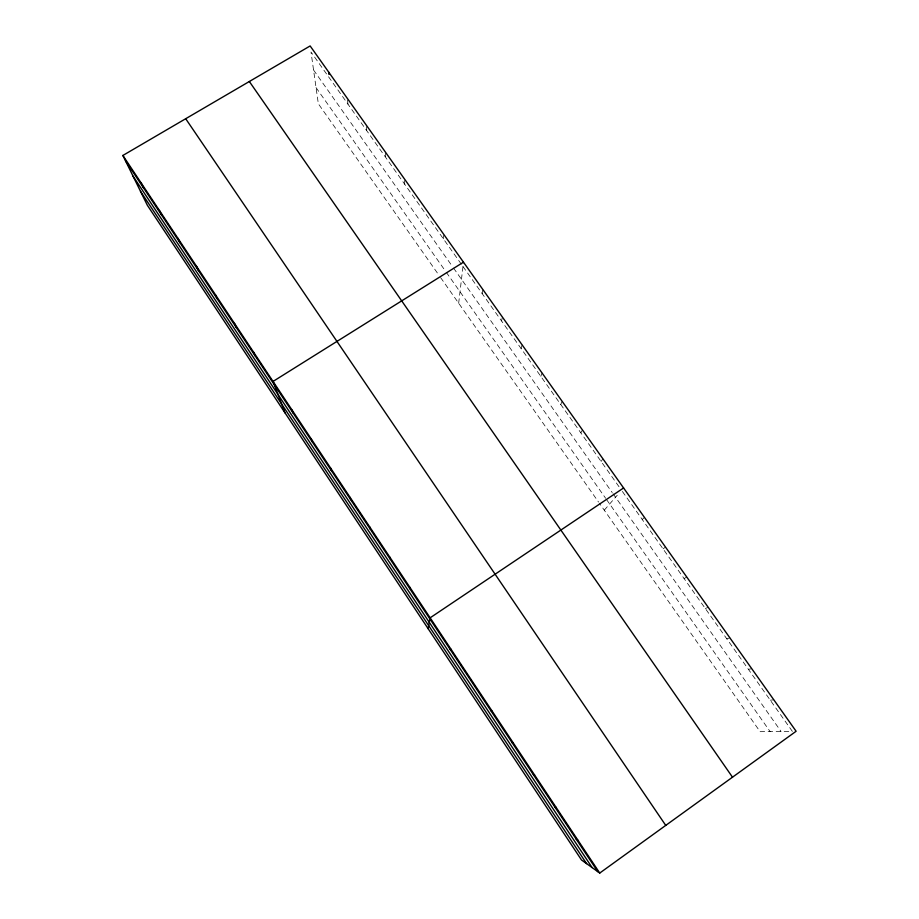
<?xml version="1.0" encoding="UTF-8"?>
<svg xmlns="http://www.w3.org/2000/svg" width="919" height="919" viewBox="0 0 919 919"><rect width="100%" height="100%" fill="white"/><g stroke="black" fill="none" stroke-linecap="round" stroke-linejoin="round"><path stroke-width="0.69" stroke-dasharray="4.59 3.45" d="M443.372 238.825L443.613 235.413M458.673 303.236L463.348 263.259M482.176 293.598L482.854 289.519M501.544 320.938L502.417 317.089M521.096 348.531L522.153 344.924M540.82 376.365L542.061 373.011M560.728 404.463L562.164 401.35M580.819 432.815L582.451 429.954M601.095 461.43L602.921 458.822M604.265 510.183L617.246 495.261M642.209 519.453L644.449 517.386M663.047 548.873L665.505 547.069M684.092 578.568L686.757 577.04M705.321 608.539L708.216 607.298M726.768 638.797L729.87 637.843M748.411 669.342L751.742 668.687M770.26 700.175L773.821 699.818M461.338 264.19L311.001 52.004L318.342 103.79L438.983 275.263M462.969 266.499L619.923 488M622.381 491.47L792.316 731.306L760.116 731.685L599.383 503.233M313.551 70.005L452.734 266.924M453.526 268.049L612.215 492.561M613.042 493.733L781.058 731.444M316.044 87.592L445.508 271.185M446.312 272.334L605.644 498.293M606.448 499.431L770.122 731.57M440.615 277.572L598.568 502.073M347.566 99.953L347.968 104.192M366.428 126.558L366.704 130.636M385.417 152.095L385.612 157.321M404.67 180.492L404.693 184.237"/><path stroke-width="1.38" d="M409.828 588.711L409.84 587.287M428.105 628.653L430.138 617.821L623.587 487.966M450.207 649.492L450.62 648.642M470.689 680.324L471.309 679.773M599.751 873.05L796.118 731.26L310.14 45.95L122.882 155.46L147.327 205.224L581.52 860L599.751 873.05L122.882 155.46M463.475 262.179L273.046 381.431L285.016 412.872M491.366 711.444L492.193 711.203M512.251 742.874L513.284 742.943M533.33 774.602L534.582 774.993M554.616 806.641L556.087 807.353M576.11 838.99L577.81 840.035M249.348 81.504L732.5 777.198M185.695 118.735L665.747 825.4M125.444 160.687L597.821 871.671M133.06 176.195L592.112 867.582M140.492 191.313L586.575 863.619M141.044 182.801L143.456 187.798M159.378 210.394L161.641 215.161M177.884 238.239L179.986 242.777M196.563 266.338L198.504 270.645M215.414 294.712L217.183 298.767M234.448 323.339L236.045 327.153M253.655 352.253L255.091 355.814M292.047 410.023L293.127 413.079M311.219 438.88L312.127 441.671M330.576 468.001L331.311 470.539M350.116 497.397L350.667 499.672M369.84 527.081L370.196 529.068M328.703 72.13L328.979 74.473M389.748 557.04L389.92 558.752"/></g></svg>
